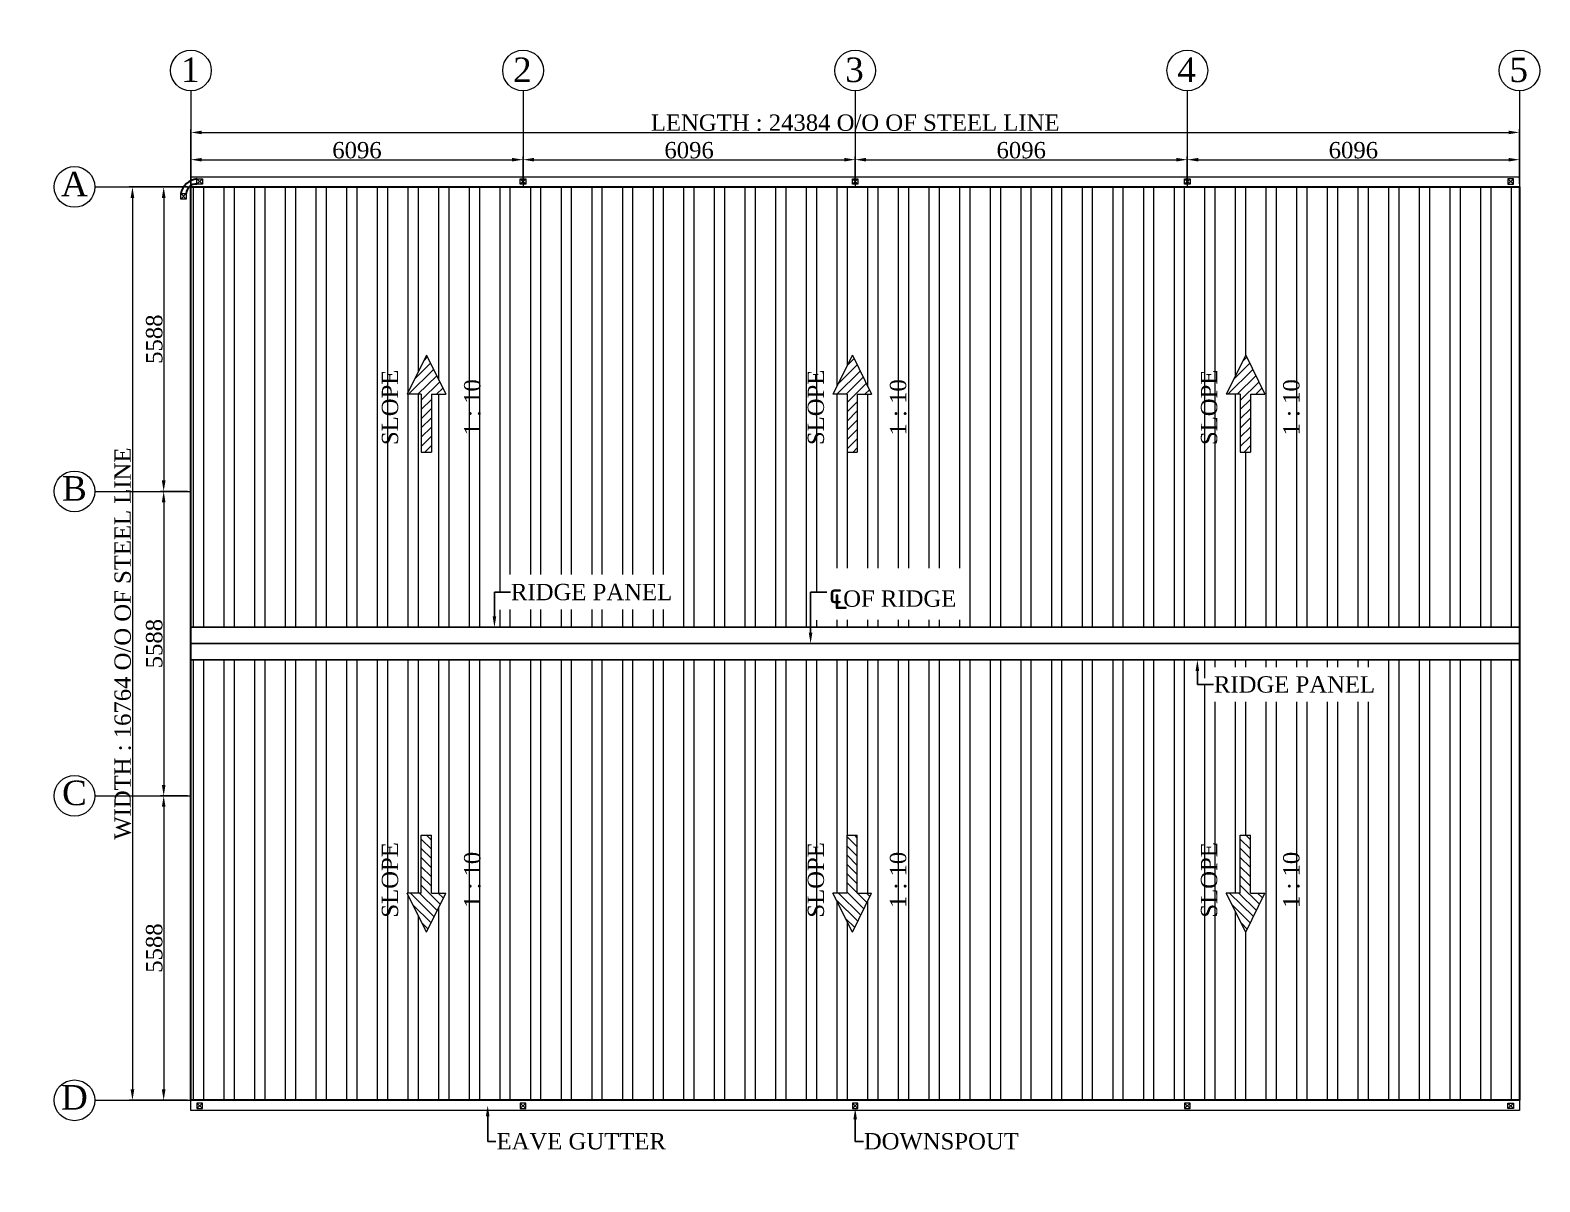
# Model space of a CAD drawing. Header units: millimetres. Extents: x 0 to 2669304, y -3314102 to 0.
# Drawn here: x 2248051 to 2275759, y -3241767 to -3220630 of the extents above; entities that cross this region are included whole.
import ezdxf
from ezdxf import colors
from ezdxf.entities.mleader import LeaderData, LeaderLine
from ezdxf.math import Vec2, Vec3

# ---------------------------------------------------------------- set-up
doc = ezdxf.new("R2010")
doc.units = ezdxf.units.MM
doc.header["$LTSCALE"] = 0.4
doc.header["$MEASUREMENT"] = 0
doc.header["$PDMODE"] = 34
doc.linetypes.add('CENTER', pattern=[2, 1.25, -0.25, 0.25, -0.25])
for name, color, linetype, lineweight in [('Dim1', 147, 'Continuous', 20), ('EAVE GUTTER', 37, 'Continuous', 20), ('Grid', 202, 'CENTER', 18), ('HATCH', 8, 'Continuous', 5), ('Outer Line', 1, 'Continuous', 30)]:
    doc.layers.add(name, color=color, linetype=linetype, lineweight=lineweight)
for name, color, linetype in [('GABLE ANGLE', 165, 'Continuous'), ('RIDGE LINE', 106, 'Continuous'), ('Thin', 6, 'Continuous')]:
    doc.layers.add(name, color=color, linetype=linetype)
doc.styles.add('style2', font='ARIALN.TTF')
doc.styles.add('TNROMAN', font='times.ttf')
doc.dimstyles.new('H.M.A', dxfattribs={"dimtxt": 37.0005, "dimasz": 20, "dimexe": 8, "dimexo": 10, "dimgap": 5, "dimtad": 3, "dimdec": 0, "dimrnd": 1, "dimzin": 0, "dimdsep": 46, "dimtxsty": 'style2', "dimcen": 0.09, "dimclrd": 152, "dimclre": 152, "dimclrt": 1, "dimadec": 0, "dimazin": 0, "dimtfac": 1, "dimtdec": 0, "dimtix": 1, "dimtmove": 1, "dimatfit": 3, "dimfxl": 0, "dimtolj": 1, "dimtzin": 0, "dimlwd": 5, "dimlwe": 5, "dimarcsym": 0})

# ---------------------------------------------------------------- blocks, each defined once
blk = doc.blocks.new('*D700')
at = {"layer": 'Defpoints', "color": 0, "linetype": 'ByBlock'}
for p in [(2257097, -3223007), (2251001, -3223507), (2257097, -3223507)]:
    blk.add_point(p, dxfattribs=at)
at = {"layer": 'Dim1', "color": 152, "linetype": 'ByBlock', "lineweight": 5}
for p, q in [((2251001, -3223447), (2251001, -3222947)), ((2257097, -3223447), (2257097, -3222947))]:
    blk.add_line(p, q, dxfattribs=at)
at = {"layer": 'Dim1', "color": 152, "lineweight": 5}
blk.add_line((2251201, -3223007), (2256897, -3223007), dxfattribs=at)
at = {"layer": 'Dim1', "color": 152, "linetype": 'ByBlock'}
for points in [[(2251201, -3222974), (2251201, -3223040), (2251001, -3223007)], [(2256897, -3222974), (2256897, -3223040), (2257097, -3223007)]]:
    blk.add_solid(points, dxfattribs=at)
at = {"layer": 'Dim1', "color": 1, "linetype": 'ByBlock', "insert": (2254049, -3222834), "char_height": 300, "attachment_point": 5, "style": 'TNROMAN'}
blk.add_mtext('\\A1;6096', dxfattribs=at)
blk = doc.blocks.new('*D701')
at = {"layer": 'Defpoints', "color": 0, "linetype": 'ByBlock'}
for p in [(2263193, -3223007), (2257097, -3223507), (2263193, -3223507)]:
    blk.add_point(p, dxfattribs=at)
at = {"layer": 'Dim1', "color": 152, "linetype": 'ByBlock', "lineweight": 5}
for p, q in [((2257097, -3223447), (2257097, -3222947)), ((2263193, -3223447), (2263193, -3222947))]:
    blk.add_line(p, q, dxfattribs=at)
at = {"layer": 'Dim1', "color": 152, "lineweight": 5}
blk.add_line((2257297, -3223007), (2262993, -3223007), dxfattribs=at)
at = {"layer": 'Dim1', "color": 152, "linetype": 'ByBlock'}
for points in [[(2257297, -3222974), (2257297, -3223040), (2257097, -3223007)], [(2262993, -3222974), (2262993, -3223040), (2263193, -3223007)]]:
    blk.add_solid(points, dxfattribs=at)
at = {"layer": 'Dim1', "color": 1, "linetype": 'ByBlock', "insert": (2260145, -3222834), "char_height": 300, "attachment_point": 5, "style": 'TNROMAN'}
blk.add_mtext('\\A1;6096', dxfattribs=at)
blk = doc.blocks.new('*D702')
at = {"layer": 'Defpoints', "color": 0, "linetype": 'ByBlock'}
for p in [(2269289, -3223007), (2263193, -3223507), (2269289, -3223507)]:
    blk.add_point(p, dxfattribs=at)
at = {"layer": 'Dim1', "color": 152, "linetype": 'ByBlock', "lineweight": 5}
for p, q in [((2263193, -3223447), (2263193, -3222947)), ((2269289, -3223447), (2269289, -3222947))]:
    blk.add_line(p, q, dxfattribs=at)
at = {"layer": 'Dim1', "color": 152, "lineweight": 5}
blk.add_line((2263393, -3223007), (2269089, -3223007), dxfattribs=at)
at = {"layer": 'Dim1', "color": 152, "linetype": 'ByBlock'}
for points in [[(2263393, -3222974), (2263393, -3223040), (2263193, -3223007)], [(2269089, -3222974), (2269089, -3223040), (2269289, -3223007)]]:
    blk.add_solid(points, dxfattribs=at)
at = {"layer": 'Dim1', "color": 1, "linetype": 'ByBlock', "insert": (2266241, -3222834), "char_height": 300, "attachment_point": 5, "style": 'TNROMAN'}
blk.add_mtext('\\A1;6096', dxfattribs=at)
blk = doc.blocks.new('*D703')
at = {"layer": 'Defpoints', "color": 0, "linetype": 'ByBlock'}
for p in [(2275385, -3223007), (2269289, -3223507), (2275385, -3223507)]:
    blk.add_point(p, dxfattribs=at)
at = {"layer": 'Dim1', "color": 152, "linetype": 'ByBlock', "lineweight": 5}
for p, q in [((2269289, -3223447), (2269289, -3222947)), ((2275385, -3223447), (2275385, -3222947))]:
    blk.add_line(p, q, dxfattribs=at)
at = {"layer": 'Dim1', "color": 152, "lineweight": 5}
blk.add_line((2269489, -3223007), (2275185, -3223007), dxfattribs=at)
at = {"layer": 'Dim1', "color": 152, "linetype": 'ByBlock'}
for points in [[(2269489, -3222974), (2269489, -3223040), (2269289, -3223007)], [(2275185, -3222974), (2275185, -3223040), (2275385, -3223007)]]:
    blk.add_solid(points, dxfattribs=at)
at = {"layer": 'Dim1', "color": 1, "linetype": 'ByBlock', "insert": (2272337, -3222834), "char_height": 300, "attachment_point": 5, "style": 'TNROMAN'}
blk.add_mtext('\\A1;6096', dxfattribs=at)
blk = doc.blocks.new('*D696')
at = {"layer": 'Defpoints', "color": 0, "linetype": 'ByBlock'}
for p in [(2275385, -3222507), (2251001, -3223007), (2275385, -3223007)]:
    blk.add_point(p, dxfattribs=at)
at = {"layer": 'Dim1', "color": 152, "linetype": 'ByBlock', "lineweight": 5}
for p, q in [((2251001, -3222947), (2251001, -3222447)), ((2275385, -3222947), (2275385, -3222447))]:
    blk.add_line(p, q, dxfattribs=at)
at = {"layer": 'Dim1', "color": 152, "lineweight": 5}
blk.add_line((2251201, -3222507), (2275185, -3222507), dxfattribs=at)
at = {"layer": 'Dim1', "color": 152, "linetype": 'ByBlock'}
for points in [[(2251201, -3222474), (2251201, -3222540), (2251001, -3222507)], [(2275185, -3222474), (2275185, -3222540), (2275385, -3222507)]]:
    blk.add_solid(points, dxfattribs=at)
at = {"layer": 'Dim1', "color": 1, "linetype": 'ByBlock', "insert": (2263193, -3222330), "char_height": 300, "attachment_point": 5, "style": 'TNROMAN'}
blk.add_mtext('\\A1;LENGTH : 24384 O/O OF STEEL LINE', dxfattribs=at)
blk = doc.blocks.new('A$C2998320C')
at = {"layer": 'EAVE GUTTER', "linetype": 'ByBlock'}
for p, q in [((0, 0), (100, 100)), ((0, 100), (100, 0))]:
    blk.add_line(p, q, dxfattribs=at)
blk.add_lwpolyline([(0, 100), (100, 100), (100, 0), (0, 0)], close=True, dxfattribs=at)
blk = doc.blocks.new('*D704')
at = {"layer": 'Defpoints', "color": 0, "linetype": 'ByBlock'}
for p in [(2251001, -3223507), (2250501, -3229095), (2251001, -3229095)]:
    blk.add_point(p, dxfattribs=at)
at = {"layer": 'Dim1', "color": 152, "linetype": 'ByBlock', "lineweight": 5}
for p, q in [((2250941, -3223507), (2250441, -3223507)), ((2250941, -3229095), (2250441, -3229095))]:
    blk.add_line(p, q, dxfattribs=at)
at = {"layer": 'Dim1', "color": 152, "lineweight": 5}
blk.add_line((2250501, -3223707), (2250501, -3228895), dxfattribs=at)
at = {"layer": 'Dim1', "color": 152, "linetype": 'ByBlock'}
for points in [[(2250468, -3223707), (2250535, -3223707), (2250501, -3223507)], [(2250468, -3228895), (2250535, -3228895), (2250501, -3229095)]]:
    blk.add_solid(points, dxfattribs=at)
at = {"layer": 'Dim1', "color": 1, "linetype": 'ByBlock', "insert": (2250329, -3226301), "char_height": 300, "attachment_point": 5, "rotation": 90, "style": 'TNROMAN'}
blk.add_mtext('\\A1;5588', dxfattribs=at)
blk = doc.blocks.new('*D697')
at = {"layer": 'Defpoints', "color": 0, "linetype": 'ByBlock'}
for p in [(2251001, -3229095), (2250501, -3234683), (2251001, -3234683)]:
    blk.add_point(p, dxfattribs=at)
at = {"layer": 'Dim1', "color": 152, "linetype": 'ByBlock', "lineweight": 5}
for p, q in [((2250941, -3229095), (2250441, -3229095)), ((2250941, -3234683), (2250441, -3234683))]:
    blk.add_line(p, q, dxfattribs=at)
at = {"layer": 'Dim1', "color": 152, "lineweight": 5}
blk.add_line((2250501, -3229295), (2250501, -3234483), dxfattribs=at)
at = {"layer": 'Dim1', "color": 152, "linetype": 'ByBlock'}
for points in [[(2250468, -3229295), (2250535, -3229295), (2250501, -3229095)], [(2250468, -3234483), (2250535, -3234483), (2250501, -3234683)]]:
    blk.add_solid(points, dxfattribs=at)
at = {"layer": 'Dim1', "color": 1, "linetype": 'ByBlock', "insert": (2250329, -3231889), "char_height": 300, "attachment_point": 5, "rotation": 90, "style": 'TNROMAN'}
blk.add_mtext('\\A1;5588', dxfattribs=at)
blk = doc.blocks.new('*D698')
at = {"layer": 'Defpoints', "color": 0, "linetype": 'ByBlock'}
for p in [(2251001, -3234683), (2250501, -3240271), (2251001, -3240271)]:
    blk.add_point(p, dxfattribs=at)
at = {"layer": 'Dim1', "color": 152, "linetype": 'ByBlock', "lineweight": 5}
for p, q in [((2250941, -3234683), (2250441, -3234683)), ((2250941, -3240271), (2250441, -3240271))]:
    blk.add_line(p, q, dxfattribs=at)
at = {"layer": 'Dim1', "color": 152, "lineweight": 5}
blk.add_line((2250501, -3234883), (2250501, -3240071), dxfattribs=at)
at = {"layer": 'Dim1', "color": 152, "linetype": 'ByBlock'}
for points in [[(2250468, -3234883), (2250535, -3234883), (2250501, -3234683)], [(2250468, -3240071), (2250535, -3240071), (2250501, -3240271)]]:
    blk.add_solid(points, dxfattribs=at)
at = {"layer": 'Dim1', "color": 1, "linetype": 'ByBlock', "insert": (2250329, -3237477), "char_height": 300, "attachment_point": 5, "rotation": 90, "style": 'TNROMAN'}
blk.add_mtext('\\A1;5588', dxfattribs=at)
blk = doc.blocks.new('*D699')
at = {"layer": 'Defpoints', "color": 0, "linetype": 'ByBlock'}
for p in [(2250501, -3223507), (2249928, -3240271), (2250501, -3240271)]:
    blk.add_point(p, dxfattribs=at)
at = {"layer": 'Dim1', "color": 152, "linetype": 'ByBlock', "lineweight": 5}
for p, q in [((2250441, -3223507), (2249868, -3223507)), ((2250441, -3240271), (2249868, -3240271))]:
    blk.add_line(p, q, dxfattribs=at)
at = {"layer": 'Dim1', "color": 152, "lineweight": 5}
blk.add_line((2249928, -3223707), (2249928, -3240071), dxfattribs=at)
at = {"layer": 'Dim1', "color": 152, "linetype": 'ByBlock'}
for points in [[(2249895, -3223707), (2249961, -3223707), (2249928, -3223507)], [(2249895, -3240071), (2249961, -3240071), (2249928, -3240271)]]:
    blk.add_solid(points, dxfattribs=at)
at = {"layer": 'Dim1', "color": 1, "linetype": 'ByBlock', "insert": (2249751, -3231889), "char_height": 300, "attachment_point": 5, "rotation": 90, "style": 'TNROMAN'}
blk.add_mtext('\\A1;WIDTH : 16764 O/O OF STEEL LINE', dxfattribs=at)
blk = doc.blocks.new('A$C56953735')
at = {"layer": 'HATCH'}
h = blk.add_hatch(dxfattribs=at)
h.set_pattern_fill('ANSI31', color=256, scale=962.387502, angle=-90.2471, style=0)
h.set_pattern_definition([(314.7529154, (-1776781.46, 1869741.59), (85.429882, 84.6962185), [])])
edge = h.paths.add_edge_path()
edge.add_line((1062, 262), (1, 262))
edge.add_line((1, 262), (0, 449))
edge.add_line((0, 449), (1062, 449))
edge.add_line((1062, 449), (1062, 709))
edge.add_line((1062, 709), (1782, 349))
edge.add_line((1782, 349), (1062, 0))
edge.add_line((1062, 0), (1062, 262))
for p, q in [((1782, 349), (1062, 709)), ((1062, 449), (1062, 709)), ((1062, 449), (1, 449)), ((1, 449), (1, 262)), ((1782, 349), (1062, 0)), ((1062, 262), (1, 262)), ((1062, 262), (1062, 0))]:
    blk.add_line(p, q, dxfattribs=at)

msp = doc.modelspace()

# ---------------------------------------------------------------- hatches: boundary and pattern name
at = {"layer": 'HATCH', "linetype": 'ByBlock'}
h = msp.add_hatch(dxfattribs=at)
h.set_pattern_fill('ANSI32', color=256, scale=1500, angle=45)
h.set_pattern_definition([(90, (95550.8, -864302.17), (-562.5, 1e-13), []), (90, (95738.3, -864114.67), (-562.5, 1e-13), [])])
h.paths.add_polyline_path([(2275385.2415, -3231589.1192), (2275385.2415, -3223507.1192), (2251001.2415, -3223507.1192), (2251001.2415, -3231589.1192)])
h.paths.add_polyline_path([(2263044.2398, -3228373.4092), (2263044.2398, -3227312.4029), (2262783.6457, -3227312.4029), (2263144.4741, -3226592.2575), (2263493.0727, -3227312.4029), (2263231.4757, -3227312.4029), (2263231.4757, -3228373.4092)], flags=16)
h.paths.add_polyline_path([(2255415.3133, -3228373.4092), (2255228.0774, -3228373.4092), (2255228.0774, -3227312.4029), (2254967.4834, -3227312.4029), (2255328.3118, -3226592.2575), (2255676.9104, -3227312.4029), (2255415.3133, -3227312.4029)], flags=16)
h.paths.add_polyline_path([(2270001.6325, -3227312.4029), (2270362.4609, -3226592.2575), (2270711.0595, -3227312.4029), (2270449.4625, -3227312.4029), (2270449.4625, -3228373.4092), (2270262.2266, -3228373.4092), (2270262.2266, -3227312.4029)], flags=16)
h.paths.add_polyline_path([(2251001.2415, -3232189.1192), (2251001.2415, -3240271.1192), (2275385.2415, -3240271.1192), (2275385.2415, -3232189.1192)])
h.paths.add_polyline_path([(2262783.6457, -3236465.8355), (2263044.2398, -3236465.8355), (2263044.2398, -3235404.8292), (2263231.4757, -3235404.8292), (2263231.4757, -3236465.8355), (2263493.0727, -3236465.8355), (2263144.4741, -3237185.9809)], flags=16)
h.paths.add_polyline_path([(2255676.9104, -3236465.8355), (2255328.3118, -3237185.9809), (2254967.4834, -3236465.8355), (2255228.0774, -3236465.8355), (2255228.0774, -3235404.8292), (2255415.3133, -3235404.8292), (2255415.3133, -3236465.8355)], flags=16)
h.paths.add_polyline_path([(2270001.6325, -3236465.8355), (2270262.2266, -3236465.8355), (2270262.2266, -3235404.8292), (2270449.4625, -3235404.8292), (2270449.4625, -3236465.8355), (2270711.0595, -3236465.8355), (2270362.4609, -3237185.9809)], flags=16)
edge = h.paths.add_edge_path()
edge.add_line((2262603.5131, -3231455.0554), (2265119.8785, -3231455.0554))
edge.add_line((2265119.8785, -3231455.0554), (2265119.8785, -3230507.0554))
edge.add_line((2265119.8785, -3230507.0554), (2262603.5131, -3230507.0554))
edge.add_line((2262603.5131, -3230507.0554), (2262603.5131, -3231455.0554))
edge.add_line((2262374.4672, -3230945.408), (2262670.5131, -3230945.408))
edge.add_line((2262374.4672, -3231689.1192), (2262374.4672, -3230945.408))
edge.add_line((2262407.8005, -3231689.1192), (2262374.4672, -3231889.1192))
edge.add_line((2262374.4672, -3231889.1192), (2262341.1338, -3231689.1192))
edge.add_line((2262341.1338, -3231689.1192), (2262407.8005, -3231689.1192))
edge = h.paths.add_edge_path()
edge.add_line((2256835.6309, -3231262.8737), (2259877.0512, -3231262.8737))
edge.add_line((2259877.0512, -3231262.8737), (2259877.0512, -3230622.3186))
edge.add_line((2259877.0512, -3230622.3186), (2256835.6309, -3230622.3186))
edge.add_line((2256835.6309, -3230622.3186), (2256835.6309, -3231262.8737))
edge.add_line((2256572.1553, -3230945.408), (2256868.2012, -3230945.408))
edge.add_line((2256572.1553, -3231389.1192), (2256572.1553, -3230945.408))
edge.add_line((2256605.4887, -3231389.1192), (2256572.1553, -3231589.1192))
edge.add_line((2256572.1553, -3231589.1192), (2256538.822, -3231389.1192))
edge.add_line((2256538.822, -3231389.1192), (2256605.4887, -3231389.1192))
h.paths.add_polyline_path([(2271519.2303, -3228149.8037), (2271519.2303, -3226990.7914), (2270878.6751, -3226990.7914), (2270878.6751, -3228149.8037)], flags=24)
h.paths.add_polyline_path([(2270009.2721, -3228312.8895), (2270009.2721, -3226809.1043), (2269368.717, -3226809.1043), (2269368.717, -3228312.8895)], flags=24)
h.paths.add_polyline_path([(2264301.2435, -3228149.8037), (2264301.2435, -3226990.7914), (2263660.6883, -3226990.7914), (2263660.6883, -3228149.8037)], flags=24)
h.paths.add_polyline_path([(2262791.2853, -3228312.8895), (2262791.2853, -3226809.1043), (2262150.7302, -3226809.1043), (2262150.7302, -3228312.8895)], flags=24)
h.paths.add_polyline_path([(2256485.0811, -3228149.8037), (2256485.0811, -3226990.7914), (2255844.526, -3226990.7914), (2255844.526, -3228149.8037)], flags=24)
h.paths.add_polyline_path([(2254975.123, -3228312.8895), (2254975.123, -3226809.1043), (2254334.5678, -3226809.1043), (2254334.5678, -3228312.8895)], flags=24)
edge = h.paths.add_edge_path()
edge.add_line((2269737.3941, -3232959.0257), (2272778.8144, -3232959.0257))
edge.add_line((2272778.8144, -3232959.0257), (2272778.8144, -3232318.4705))
edge.add_line((2272778.8144, -3232318.4705), (2269737.3941, -3232318.4705))
edge.add_line((2269737.3941, -3232318.4705), (2269737.3941, -3232959.0257))
edge.add_line((2269473.9185, -3232641.5599), (2269769.9644, -3232641.5599))
edge.add_line((2269473.9185, -3232389.1192), (2269473.9185, -3232641.5599))
edge.add_line((2269440.5851, -3232389.1192), (2269473.9185, -3232189.1192))
edge.add_line((2269473.9185, -3232189.1192), (2269507.2518, -3232389.1192))
edge.add_line((2269507.2518, -3232389.1192), (2269440.5851, -3232389.1192))
h.paths.add_polyline_path([(2271519.2303, -3236823.5681), (2271519.2303, -3235664.5558), (2270878.6751, -3235664.5558), (2270878.6751, -3236823.5681)], flags=24)
h.paths.add_polyline_path([(2270009.2721, -3236986.6539), (2270009.2721, -3235482.8688), (2269368.717, -3235482.8688), (2269368.717, -3236986.6539)], flags=24)
h.paths.add_polyline_path([(2264301.2435, -3236823.5681), (2264301.2435, -3235664.5558), (2263660.6883, -3235664.5558), (2263660.6883, -3236823.5681)], flags=24)
h.paths.add_polyline_path([(2262791.2853, -3236986.6539), (2262791.2853, -3235482.8688), (2262150.7302, -3235482.8688), (2262150.7302, -3236986.6539)], flags=24)
h.paths.add_polyline_path([(2256485.0811, -3236823.5681), (2256485.0811, -3235664.5558), (2255844.526, -3235664.5558), (2255844.526, -3236823.5681)], flags=24)
h.paths.add_polyline_path([(2254975.123, -3236986.6539), (2254975.123, -3235482.8688), (2254334.5678, -3235482.8688), (2254334.5678, -3236986.6539)], flags=24)

# ---------------------------------------------------------------- linework, layer by layer
at = {"layer": 'EAVE GUTTER'}
for points in [[(2251001.2415, -3223320.6029), (2275385.2415, -3223320.6029), (2275385.2415, -3223507.1192), (2251001.2415, -3223507.1192)], [(2251001.2415, -3240271.1192), (2275385.2415, -3240271.1192), (2275385.2415, -3240457.6354), (2251001.2415, -3240457.6354)]]:
    msp.add_lwpolyline(points, close=True, dxfattribs=at)
at = {"layer": 'GABLE ANGLE', "linetype": 'ByBlock'}
for p, q in [((2275385.2415, -3231589.1192), (2251001.2415, -3231589.1192)), ((2275385.2415, -3232189.1192), (2251001.2415, -3232189.1192))]:
    msp.add_line(p, q, dxfattribs=at)
at = {"layer": 'Grid', "color": 202, "linetype": 'ByBlock'}
for p, q in [((2251001.2415, -3221743.4238), (2251001.2415, -3223507.1192)), ((2251001.2415, -3221743.4238), (2251001.2415, -3223507.1192)), ((2257097.2415, -3221743.4238), (2257097.2415, -3223507.1192)), ((2257097.2415, -3221743.4238), (2257097.2415, -3223507.1192)), ((2263193.2415, -3221743.4238), (2263193.2415, -3223507.1192)), ((2263193.2415, -3221743.4238), (2263193.2415, -3223507.1192)), ((2269289.2415, -3221743.4238), (2269289.2415, -3223507.1192)), ((2269289.2415, -3221743.4238), (2269289.2415, -3223507.1192)), ((2275385.2415, -3221743.4238), (2275385.2415, -3223507.1192)), ((2275385.2415, -3221743.4238), (2275385.2415, -3223507.1192)), ((2249237.546, -3223507.1192), (2251001.2415, -3223507.1192)), ((2249237.546, -3229095.1192), (2251001.2415, -3229095.1192)), ((2249237.546, -3234683.1192), (2251001.2415, -3234683.1192)), ((2249237.546, -3240271.1192), (2251001.2415, -3240271.1192))]:
    msp.add_line(p, q, dxfattribs=at)
for centre in [(2251001.2415, -3221369.5762), (2251001.2415, -3221369.5762), (2257097.2415, -3221369.5762), (2257097.2415, -3221369.5762), (2263193.2415, -3221369.5762), (2263193.2415, -3221369.5762), (2269289.2415, -3221369.5762), (2269289.2415, -3221369.5762), (2275385.2415, -3221369.5762), (2275385.2415, -3221369.5762), (2248863.6985, -3223507.1192), (2248863.6985, -3229095.1192), (2248863.6985, -3234683.1192), (2248863.6985, -3240271.1192)]:
    msp.add_circle(centre, 373.8475, dxfattribs=at)
at = {"layer": 'Outer Line', "linetype": 'ByBlock'}
msp.add_lwpolyline([(2251001.2415, -3223507.1192), (2275385.2415, -3223507.1192), (2275385.2415, -3240271.1192), (2251001.2415, -3240271.1192)], close=True, dxfattribs=at)
at = {"layer": 'Outer Line'}
for centre, radius, start, end in [((2251153.4161, -3223700.8459), 346.2313, 96.89583675, 168.20834843), ((2251088.9693, -3223630.0924), 174.4781, 82.46600094, 180)]:
    msp.add_arc(centre, radius, start, end, dxfattribs=at)
at = {"layer": 'RIDGE LINE', "linetype": 'ByBlock'}
msp.add_line((2275385.2415, -3231889.1192), (2251001.2415, -3231889.1192), dxfattribs=at)

# ---------------------------------------------------------------- block references
at = {"layer": 'Outer Line', "linetype": 'ByBlock'}
for p in [(2251111.846, -3223457.1205), (2257047.2415, -3223457.1205), (2263143.2415, -3223457.1205), (2269239.2415, -3223457.1205), (2250814.4912, -3223730.0936)]:
    msp.add_blockref('A$C2998320C', p, dxfattribs=at)
at = {"layer": 'Outer Line', "linetype": 'ByBlock', "xscale": -1}
msp.add_blockref('A$C2998320C', (2275274.637, -3223457.1205), dxfattribs=at)
at = {"layer": 'Outer Line', "linetype": 'ByBlock'}
for name, p, rotation in [('A$C56953735', (2255676.9112, -3228373.9626), 90), ('A$C56953735', (2263493.0735, -3228373.9626), 90), ('A$C56953735', (2270711.0603, -3228373.9626), 90), ('A$C2998320C', (2275274.637, -3240321.1179), 180)]:
    msp.add_blockref(name, p, dxfattribs=dict(at, rotation=rotation))
at = {"layer": 'Outer Line', "linetype": 'ByBlock', "xscale": -1}
for name, p, rotation in [('A$C56953735', (2255676.9112, -3235404.2758), 90), ('A$C56953735', (2263493.0735, -3235404.2758), 90), ('A$C56953735', (2270711.0603, -3235404.2758), 90), ('A$C2998320C', (2251111.846, -3240321.1179), 180), ('A$C2998320C', (2257047.2415, -3240321.1179), 180), ('A$C2998320C', (2263143.2415, -3240321.1179), 180), ('A$C2998320C', (2269239.2415, -3240321.1179), 180)]:
    msp.add_blockref(name, p, dxfattribs=dict(at, rotation=rotation))

# ---------------------------------------------------------------- texts
at = {"layer": 'Thin', "color": 7, "lineweight": 5, "char_height": 450, "attachment_point": 2, "style": 'style2'}
for s, insert in [('{\\fTimes New Roman|b0|i0|c0|p18;1}', (2250988.7043, -3221131.5191)), ('{\\fTimes New Roman|b0|i0|c0|p18;1}', (2250988.7043, -3221131.5191)), ('{\\fTimes New Roman|b0|i0|c0|p18;3}', (2263180.7043, -3221131.5191)), ('{\\fTimes New Roman|b0|i0|c0|p18;3}', (2263180.7043, -3221131.5191)), ('{\\fTimes New Roman|b0|i0|c0|p18;4}', (2269276.7043, -3221131.5191)), ('{\\fTimes New Roman|b0|i0|c0|p18;4}', (2269276.7043, -3221131.5191)), ('{\\fTimes New Roman|b0|i0|c0|p18;5}', (2275372.7043, -3221131.5191)), ('{\\fTimes New Roman|b0|i0|c0|p18;5}', (2275372.7043, -3221131.5191)), ('{\\fTimes New Roman|b0|i0|c0|p18;A}', (2248863.0581, -3223227.4351)), ('{\\fTimes New Roman|b0|i0|c0|p18;B}', (2248863.0581, -3228815.4351)), ('{\\fTimes New Roman|b0|i0|c0|p18;C}', (2248863.0581, -3234403.4351)), ('{\\fTimes New Roman|b0|i0|c0|p18;D}', (2248863.0581, -3239991.4351))]:
    msp.add_mtext(s, dxfattribs=dict(at, insert=insert))
at = {"layer": 'Thin', "color": 7, "lineweight": 5, "insert": (2257084.7043, -3221131.5191), "char_height": 450, "width": 285.430545, "attachment_point": 2, "style": 'style2'}
msp.add_mtext('{\\fTimes New Roman|b0|i0|c0|p18;2}', dxfattribs=at)
msp.add_mtext('{\\fTimes New Roman|b0|i0|c0|p18;2}', dxfattribs=at)
at = {"layer": 'Thin', "color": 7, "lineweight": 5, "char_height": 300, "attachment_point": 2, "rotation": 90, "style": 'style2'}
for s, insert in [('{\\fTimes New Roman|b0|i0|c0|p18;SLOPE}', (2254504.3047, -3227552.237)), ('{\\fTimes New Roman|b0|i0|c0|p18;1 : 10}', (2256014.2628, -3227552.237)), ('{\\fTimes New Roman|b0|i0|c0|p18;SLOPE}', (2262320.467, -3227552.237)), ('{\\fTimes New Roman|b0|i0|c0|p18;1 : 10}', (2263830.4252, -3227552.237)), ('{\\fTimes New Roman|b0|i0|c0|p18;SLOPE}', (2269538.4538, -3227552.237)), ('{\\fTimes New Roman|b0|i0|c0|p18;1 : 10}', (2271048.412, -3227552.237)), ('{\\fTimes New Roman|b0|i0|c0|p18;SLOPE}', (2254504.3047, -3236226.0014)), ('{\\fTimes New Roman|b0|i0|c0|p18;1 : 10}', (2256014.2628, -3236226.0014)), ('{\\fTimes New Roman|b0|i0|c0|p18;SLOPE}', (2262320.467, -3236226.0014)), ('{\\fTimes New Roman|b0|i0|c0|p18;1 : 10}', (2263830.4252, -3236226.0014)), ('{\\fTimes New Roman|b0|i0|c0|p18;SLOPE}', (2269538.4538, -3236226.0014)), ('{\\fTimes New Roman|b0|i0|c0|p18;1 : 10}', (2271048.412, -3236226.0014))]:
    msp.add_mtext(s, dxfattribs=dict(at, insert=insert))

# ---------------------------------------------------------------- dimensions: what is measured, and where the dimension line sits
at = {"layer": 'Dim1', "linetype": 'ByBlock'}
dim = msp.add_linear_dim(base=(2275385.2415, -3222507.1192), p1=(2251001.2415, -3223007.1192), p2=(2275385.2415, -3223007.1192), text='LENGTH : <> O/O OF STEEL LINE', dimstyle='H.M.A', override={"dimtxt": 300, "dimasz": 200, "dimexe": 60, "dimexo": 60, "dimgap": 20, "dimtxsty": 'TNROMAN'}, dxfattribs=at)
dim.commit()
dim.dimension.update_dxf_attribs({"geometry": '*D696', "text_midpoint": (2263193.2415, -3222329.9815)})
for base, p1, p2, picture, middle in [((2257097.2415, -3223007.1192), (2251001.2415, -3223507.1192), (2257097.2415, -3223507.1192), '*D700', (2254049.2415, -3222834.0911)), ((2263193.2415, -3223007.1192), (2257097.2415, -3223507.1192), (2263193.2415, -3223507.1192), '*D701', (2260145.2415, -3222834.0911)), ((2269289.2415, -3223007.1192), (2263193.2415, -3223507.1192), (2269289.2415, -3223507.1192), '*D702', (2266241.2415, -3222834.0911)), ((2275385.2415, -3223007.1192), (2269289.2415, -3223507.1192), (2275385.2415, -3223507.1192), '*D703', (2272337.2415, -3222834.0911))]:
    dim = msp.add_linear_dim(base=base, p1=p1, p2=p2, dimstyle='H.M.A', override={"dimtxt": 300, "dimasz": 200, "dimexe": 60, "dimexo": 60, "dimgap": 20, "dimtxsty": 'TNROMAN'}, dxfattribs=at)
    dim.commit()
    dim.dimension.update_dxf_attribs({"geometry": picture, "text_midpoint": middle})
dim = msp.add_linear_dim(base=(2249928.1494, -3240271.1192), p1=(2250501.2415, -3223507.1192), p2=(2250501.2415, -3240271.1192), angle=90, text='WIDTH : <> O/O OF STEEL LINE', dimstyle='H.M.A', override={"dimtxt": 300, "dimasz": 200, "dimexe": 60, "dimexo": 60, "dimgap": 20, "dimtxsty": 'TNROMAN'}, dxfattribs=at)
dim.commit()
dim.dimension.update_dxf_attribs({"geometry": '*D699', "text_midpoint": (2249751.0117, -3231889.1192)})
for base, p1, p2, picture, middle in [((2250501.2415, -3229095.1192), (2251001.2415, -3223507.1192), (2251001.2415, -3229095.1192), '*D704', (2250328.6459, -3226301.1192)), ((2250501.2415, -3234683.1192), (2251001.2415, -3229095.1192), (2251001.2415, -3234683.1192), '*D697', (2250328.6459, -3231889.1192)), ((2250501.2415, -3240271.1192), (2251001.2415, -3234683.1192), (2251001.2415, -3240271.1192), '*D698', (2250328.6459, -3237477.1192))]:
    dim = msp.add_linear_dim(base=base, p1=p1, p2=p2, angle=90, dimstyle='H.M.A', override={"dimtxt": 300, "dimasz": 200, "dimexe": 60, "dimexo": 60, "dimgap": 20, "dimtxsty": 'TNROMAN'}, dxfattribs=at)
    dim.commit()
    dim.dimension.update_dxf_attribs({"geometry": picture, "text_midpoint": middle})

# ---------------------------------------------------------------- leaders
at = {"layer": 'Thin', "color": 7, "lineweight": 5}
ml = msp.add_multileader_mtext('Standard', dxfattribs=at)
ml.set_content('{\\fTimes New Roman|b0|i0|c0|p18;RIDGE PANEL}', color=7, style='style2')
ml.set_leader_properties(color=215)
ml.build(insert=Vec2(0, 0))
ml.multileader.update_dxf_attribs({"dogleg_length": 150, "arrow_head_size": 200})
ctx = ml.context
ctx.base_point, ctx.char_height, ctx.arrow_head_size, ctx.landing_gap_size, ctx.plane_origin = Vec3(2256868.2012, -3230945.408), 300, 200, 50, Vec3(2169816.7174, -3238339.9701)
ctx.text_align_type = 1
notes = []
notes.append((ctx, [(1, (1, 1, 0), (2256572.1553, -3230945.408), (1, 0), 296.0459, [(0, [(2256572.1553, -3231589.1192)], 0, [])])]))
ctx.mtext.insert, ctx.mtext.alignment, ctx.mtext.flow_direction = Vec3(2258355.3678, -3230792.0554), 2, 5
ml = msp.add_multileader_mtext('Standard', dxfattribs=at)
ml.set_content('{\\fISOCPEUR|b0|i0|c0|p34;\\H1.4x;℄\\fTimes New Roman|b0|i0|c0|p18;\\H0.71429x;OF RIDGE}', color=7, style='style2')
ml.set_leader_properties(color=215)
ml.build(insert=Vec2(0, 0))
ml.multileader.update_dxf_attribs({"dogleg_length": 150, "arrow_head_size": 200})
ctx = ml.context
ctx.base_point, ctx.char_height, ctx.arrow_head_size, ctx.landing_gap_size, ctx.plane_origin = Vec3(2262670.5131, -3230945.408), 300, 200, 50, Vec3(2175619.0292, -3238339.9701)
ctx.text_align_type = 1
notes.append((ctx, [(1, (1, 1, 0), (2262374.4672, -3230945.408), (1, 0), 296.0459, [(0, [(2262374.4672, -3231889.1192)], 0, [])])]))
ctx.mtext.insert, ctx.mtext.alignment, ctx.mtext.flow_direction = Vec3(2263877.6128, -3230792.0554), 2, 5
ml = msp.add_multileader_mtext('Standard', dxfattribs=at)
ml.set_content('{\\fTimes New Roman|b0|i0|c0|p18;RIDGE PANEL}', color=7, style='style2')
ml.set_leader_properties(color=215)
ml.build(insert=Vec2(0, 0))
ml.multileader.update_dxf_attribs({"dogleg_length": 150, "arrow_head_size": 200})
ctx = ml.context
ctx.base_point, ctx.char_height, ctx.arrow_head_size, ctx.landing_gap_size, ctx.plane_origin = Vec3(2269769.9644, -3232641.5599), 300, 200, 50, Vec3(2182718.4805, -3240036.122)
ctx.text_align_type = 1
notes.append((ctx, [(1, (1, 1, 0), (2269473.9185, -3232641.5599), (1, 0), 296.0459, [(0, [(2269473.9185, -3232189.1192)], 0, [])])]))
ctx.mtext.insert, ctx.mtext.alignment, ctx.mtext.flow_direction = Vec3(2271257.1309, -3232488.2074), 2, 5
ml = msp.add_multileader_mtext('Standard', dxfattribs=at)
ml.set_content('{\\fTimes New Roman|b0|i0|c0|p18;EAVE GUTTER}', color=7, style='style2')
ml.set_leader_properties(color=215)
ml.build(insert=Vec2(0, 0))
ml.multileader.update_dxf_attribs({"dogleg_length": 150, "arrow_head_size": 200})
ctx = ml.context
ctx.base_point, ctx.char_height, ctx.arrow_head_size, ctx.landing_gap_size, ctx.plane_origin = Vec3(2256598.327, -3241025.4756), 300, 200, 50, Vec3(2169692.8891, -3248248.1164)
ctx.text_align_type = 1
notes.append((ctx, [(1, (1, 1, 0), (2256448.327, -3241025.4756), (1, 0), 150, [(0, [(2256448.327, -3240365.7778)], 0, [])])]))
ctx.mtext.insert, ctx.mtext.alignment, ctx.mtext.flow_direction = Vec3(2258165.0898, -3240872.0149), 2, 5
ml = msp.add_multileader_mtext('Standard', dxfattribs=at)
ml.set_content('{\\fTimes New Roman|b0|i0|c0|p18;\\H1x;DOWNSPOUT}', color=7, style='style2')
ml.set_leader_properties(color=215)
ml.build(insert=Vec2(0, 0))
ml.multileader.update_dxf_attribs({"dogleg_length": 150, "arrow_head_size": 200})
ctx = ml.context
ctx.base_point, ctx.char_height, ctx.arrow_head_size, ctx.landing_gap_size, ctx.plane_origin = Vec3(2263343.2415, -3241025.4756), 300, 200, 50, Vec3(2176437.8036, -3248248.1164)
ctx.text_align_type = 1
notes.append((ctx, [(1, (1, 1, 0), (2263193.2415, -3241025.4756), (1, 0), 150, [(0, [(2263193.2415, -3240421.1192)], 0, [])])]))
ctx.mtext.insert, ctx.mtext.alignment, ctx.mtext.flow_direction = Vec3(2264774.3878, -3240872.0149), 2, 5
for ctx, leaders in notes:
    for number, flags, end, landing, length, lines in leaders:
        leader = LeaderData()
        leader.index, (leader.has_last_leader_line, leader.has_dogleg_vector, leader.attachment_direction) = number, flags
        leader.last_leader_point, leader.dogleg_vector, leader.dogleg_length = Vec3(end), Vec3(landing), length
        for number, points, colour, breaks in lines:
            line = LeaderLine()
            line.index, line.vertices, line.color, line.breaks = number, Vec3.list(points), colors.encode_raw_color(colour), breaks
            leader.lines.append(line)
        ctx.leaders.append(leader)

doc.saveas('drawing.dxf')
